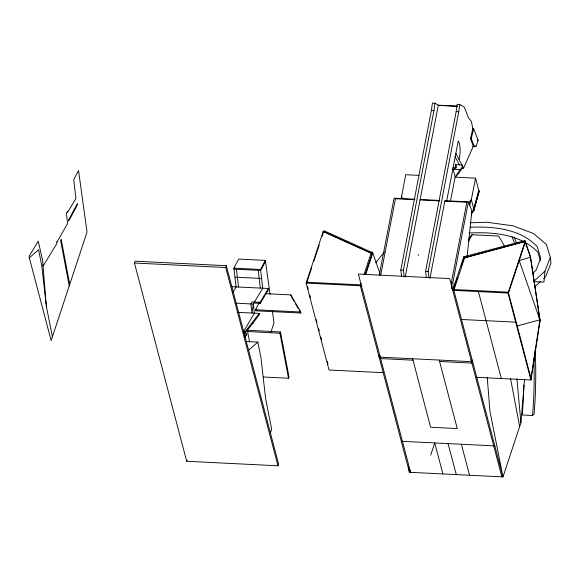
<?xml version="1.0" encoding="UTF-8"?>
<svg xmlns="http://www.w3.org/2000/svg" width="580" height="580" viewBox="0 0 580 580"><rect width="100%" height="100%" fill="white"/><g stroke="black" fill="none" stroke-linecap="round" stroke-linejoin="round"><path stroke-width="0.87" d="M478.101 193.336L479.022 191.857L478.826 190.508L473.751 208.727L471.207 215.339M523.805 385.098A508.907 468.502 49.8 0 1 522.254 414.997L532.563 415.505L533.303 405.058A519.658 478.406 49.8 0 0 533.89 358.157M361.115 283.294L360.303 285.744L409.458 472.287L502.998 476.905L520.92 422.726L524.574 379.4M470.097 222.785L487.055 222.263L512.952 225.83L533.448 233.472L546.367 244.376L550.347 257.382L544.968 271.128L543.946 282.105L533.564 281.597M467.067 256.954L471.649 213.215A3.966 1.175 -87.2 0 0 471.576 210.054L468.379 201.862L444.903 200.702L429.954 278.356M401.179 198.773L405.703 174.718L418.956 175.377M401.585 276.363L400.809 270.091L431.389 110.396L432.39 103.095L434.971 103.218L438.306 105.183L456.953 106.104M404.166 276.493L403.397 270.222L433.971 110.526L434.971 103.218M426.365 277.588L425.589 271.317L456.163 111.621L457.163 104.313L459.751 104.444L464.29 107.112L468.56 117.936L471.402 121.51L472.838 128.76L470.409 138.635L473.36 146.095L463.587 168.164L460.998 168.041M428.946 277.719L428.171 271.44L458.751 111.744L459.751 104.444M530.99 378.32L539.893 319.834L517.396 325.895M530.925 379.994L540.111 320.653L530.548 257.15L524.864 240.642L463.819 256.744L452.712 290.312L508.015 293.045L530.925 379.994L476.753 377.312M379.233 275.246L394.066 198.193L414.896 199.223M380.748 275.014L395.516 198.266M405.181 277.117L438.306 105.183M446.658 201.151L458.272 140.817L459.157 142.615A12.267 3.632 -87.2 0 1 459.034 159.428M451.624 288.644L451.414 282.387L466.929 201.789M453.139 290.507L452.864 282.46L468.379 201.862M450.406 201.122L455.155 177.161L460.121 169.577A17.066 5.372 -3.1 0 0 461.919 164.959L455.452 164.64A17.066 5.372 -3.1 0 1 453.661 169.258L460.121 169.577M452.915 168.657L455.155 177.161L475.578 178.169L471.337 199.563L469.597 205.588M473.642 128.803L478.13 140.164L476.078 146.377L473.36 146.095L474.164 146.138L471.221 138.678L473.642 128.803L472.838 128.76M472.599 211.823L473.65 210.874L473.969 209.634L471.337 199.563A8.968 7.67 -28 0 0 468.865 203.218M473.026 211.548L473.751 208.945M473.621 210.359L478.978 190.972M473.65 210.874L479.044 191.414M473.846 210.482L479.022 191.857M134.451 263.015L135.053 261.188L226.331 265.698L278.574 463.964L277.972 465.791L186.695 461.281L134.451 263.015L225.729 267.525L277.972 465.791M225.729 267.525L226.331 265.698M186.695 461.281L187.094 460.063M270.867 332.282L273.992 322.842L272.39 311.264M383.213 372.693L329.048 370.018L306.138 283.069L323.219 231.427L371.113 253.076M306.914 282.192L311.677 267.8M313.918 261.029L319.232 244.948M322.038 236.481L323.437 232.246M270.411 432.963L271.665 429.171L265.698 399.163L260.993 357.954L257.853 342.084L246.188 341.511M364.117 274.217L371.41 252.177L372.541 252.235L379.98 273.601M365.255 274.267L372.541 252.235L372.759 253.054L365.726 274.318M452.922 290.464L455.612 282.315M454.263 287.107L455.597 283.076L455.409 282.163L455.626 282.982M455.909 282.134L457.308 277.9M461.23 266.039L463.753 258.412M430.701 455.119L434.732 442.939L442.902 473.94M448.057 443.599L456.272 474.534M508.015 293.045L525.096 241.396L464.652 257.694M508.515 293.009L525.306 242.222L525.096 241.396M249.625 342.127L247.602 331.506L248.131 330.245L280.466 331.977L289.036 376.978L288.507 378.24L263.378 377M288.507 378.24L279.937 333.239L280.466 331.977M232.877 292.276L236.096 286.897L233.87 268.149L238.699 259.064L265.357 260.384L270.048 294.343M232.058 286.701L268.41 288.492L260.123 302.318L252.046 301.919L250.843 303.927L252.01 313.033L253.264 304.043L262.755 288.216L260.529 269.468L265.357 260.384M265.495 261.392L260.674 270.461L234.015 269.142M259.13 302.84L255.41 309.771L300.723 312.011L300.853 313.019L255.548 310.786L256.375 309.242M238.054 312.344L259.282 313.396L259.398 314.433L252.779 323.531L245.355 332.594L243.846 332.34M254.468 302.042L254.584 303.086L260.239 303.362L268.525 289.536L268.41 288.492M379.226 357.099L378.805 355.569M471.634 361.666L380.357 357.157M412.663 358.752L430.599 427.257L457.257 428.576L439.241 360.202M472.765 361.717L472.345 360.187M56.956 241.447L56.666 243.861L43.108 266.053L42.992 265.002M245.355 332.594L245.231 331.557L259.282 313.396M246.674 333.754L244.847 336.168L244.963 337.212L246.79 334.805L246.674 333.754L243.499 333.594M375.709 262.769L384.417 251.988M323.219 231.427L323.314 231.797L323.937 230.717L371.41 252.177L370.787 253.257L370.692 252.887M532.6 273.434L535.927 270.382L540.727 258.136L537.174 246.543C520.26 228.788 493.522 226.243 470.278 227.266M533.941 281.249L544.968 271.128M534.586 286.926L540.429 281.568M543.67 278.589L545.613 276.805L551 263.066L550.347 257.382M29.341 257.825L38.599 249.704L41.731 265.567L46.436 306.776L52.403 336.791M248.602 350.204L257.853 342.084M532.563 415.505L534.122 414.192L534.861 403.745A519.658 478.406 49.8 0 0 535.173 350.117M471.554 212.244L472.105 212.055M464.66 257.817L525.103 241.526L530.548 257.15L519.23 260.652L540.234 320.878L538.987 317.238M469.169 233C492.949 231.848 520.448 234.015 537.827 252.22L540.357 260.5M438.233 105.4L457.765 106.365M431.389 110.396L433.971 110.526M456.163 111.621L458.751 111.744M470.409 138.635L471.221 138.678M477.318 140.121L478.13 140.164M472.685 146.203L476.078 146.377M453.009 167.642L456.561 167.816M420.123 199.476L439.654 200.441M395.429 198.722L414.809 199.68M420.036 199.933L439.567 200.905M444.816 201.158L466.835 202.246M400.809 270.091L403.397 270.222M425.589 271.317L428.171 271.44M233.87 268.149L260.529 269.468M451.414 282.387L452.864 282.46M235.204 277.16L261.856 278.473M360.586 284.896L306.421 282.221L306.639 283.04M454.125 289.514L508.298 292.189L531.207 379.139M306.138 283.069L361.434 285.802M265.792 293.683L290.819 294.915L300.723 312.011M236.017 303.195L253.264 304.043L254.431 313.156L243.614 331.477L243.738 332.514M461.521 319.486L515.685 322.161M245.231 331.557L243.614 331.477L243.97 332.826M380.611 358.585L412.924 360.18M439.582 361.492L471.895 363.094M401.287 441.286L494.827 445.911M247.602 331.506L279.937 333.239M323.227 231.55L371.12 253.199M539.712 320.32L540.096 320.675L539.893 319.834M539.878 319.928L540.111 320.653L539.726 319.573L540.234 320.878M291.406 296.706L294.111 301.368M295.459 303.695L298.156 308.357M299.055 309.916L300.853 313.019M455.865 153.338L463.587 168.164M454.894 156.31L459.331 164.836M514.257 237.14L516.417 242.868M512.089 236.814L514.866 244.18M524.864 240.642L525.103 241.526M475.578 178.169L479.015 191.53M478.413 291.58L501.323 378.53M465.182 257.556L465.276 257.926L464.95 256.795L453.843 290.37L502.998 476.905L489.948 411.235L487.236 377.326M463.819 256.744L464.036 257.563M418.18 254.489L418.397 255.309M461.39 444.258L469.553 475.259M307.552 286.52L308.241 289.13M309.851 295.227L310.539 297.837M316.274 319.602L316.955 322.212M318.565 328.302L319.254 330.912M320.856 337.009L321.545 339.619M327.279 361.383L327.968 363.993M57.021 242.041L67.606 223.409L66.316 213.259L67.519 211.258L67.635 212.302L75.922 198.476L73.725 179.669L78.546 170.607L87.036 232.058L51.149 340.583L29 256.527L38.251 241.149L42.623 260.398L46.088 303.76M471.192 360.035L471.554 361.797M379.914 355.525L380.27 357.287M501.512 475.078L501.867 476.854L449.623 278.581L358.346 274.072L410.72 472.838L410.234 470.568M408.4 466.965L409.458 472.287M510.538 378.624L519.658 426.539M69.731 284.388L61.183 239.46L60.653 240.714L69.245 285.86M530.301 256.273L539.864 319.769M258.252 270.338L260.326 288.093M236.444 269.258L238.518 287.02M46.233 305.007L46.574 307.48M290.819 294.915L290.957 295.93M252.662 322.494L252.779 323.531M260.123 302.318L260.239 303.362M516.903 378.646L520.92 422.726M468.393 241.795A65.33 60.139 49.8 0 1 472.272 234.74M468.27 240.214A65.33 60.139 49.8 0 1 471.605 234.719L498.416 236.045A65.33 60.139 49.8 0 1 504.498 246.478M473.055 209.249A7.17 5.445 -18.4 0 1 473.751 208.727M461.919 164.959A27.311 9.012 -31.2 0 1 462.129 166.431M461.782 168.185A27.311 9.012 -31.2 0 1 455.155 177.161M401.469 196.112A8.968 7.67 -28 0 1 402.397 198.722M455.452 164.64A27.311 9.012 -31.2 0 1 455.322 167.867M77.249 203.856L68.578 220.03L68.716 221.045L77.386 204.863L77.249 203.856"/></g></svg>
